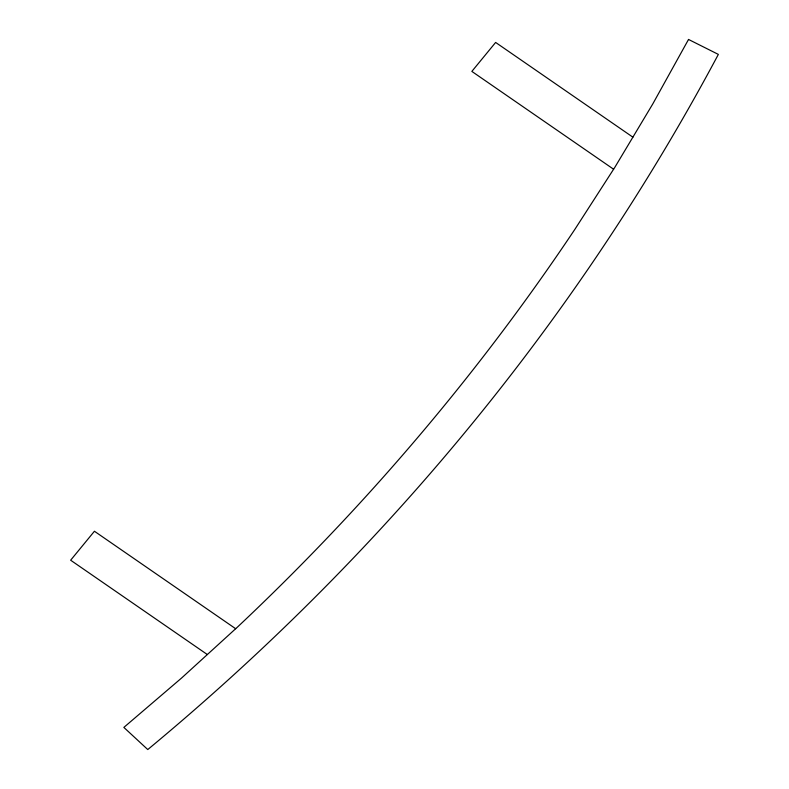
<?xml version="1.0" encoding="UTF-8"?>
<svg xmlns="http://www.w3.org/2000/svg" width="789" height="789" viewBox="0 0 789 789"><rect width="100%" height="100%" fill="white"/><g stroke="black" fill="none" stroke-linecap="round" stroke-linejoin="round"><path stroke-width="1.18" d="M632.886 137.168L495.63 42.438L471.852 71.404L613.605 169.231M235.664 628.725L94.424 531.244L70.645 560.21L207.339 654.545M688.531 39.45L652.779 103.941L614.858 167.288L574.806 229.441A3193.783 2657.076 23.4 0 1 237.44 627.107L181.549 678.057L123.853 727.409L147.77 749.55A3227.168 2684.849 23.4 0 0 718.355 54.402L688.531 39.45"/></g></svg>
